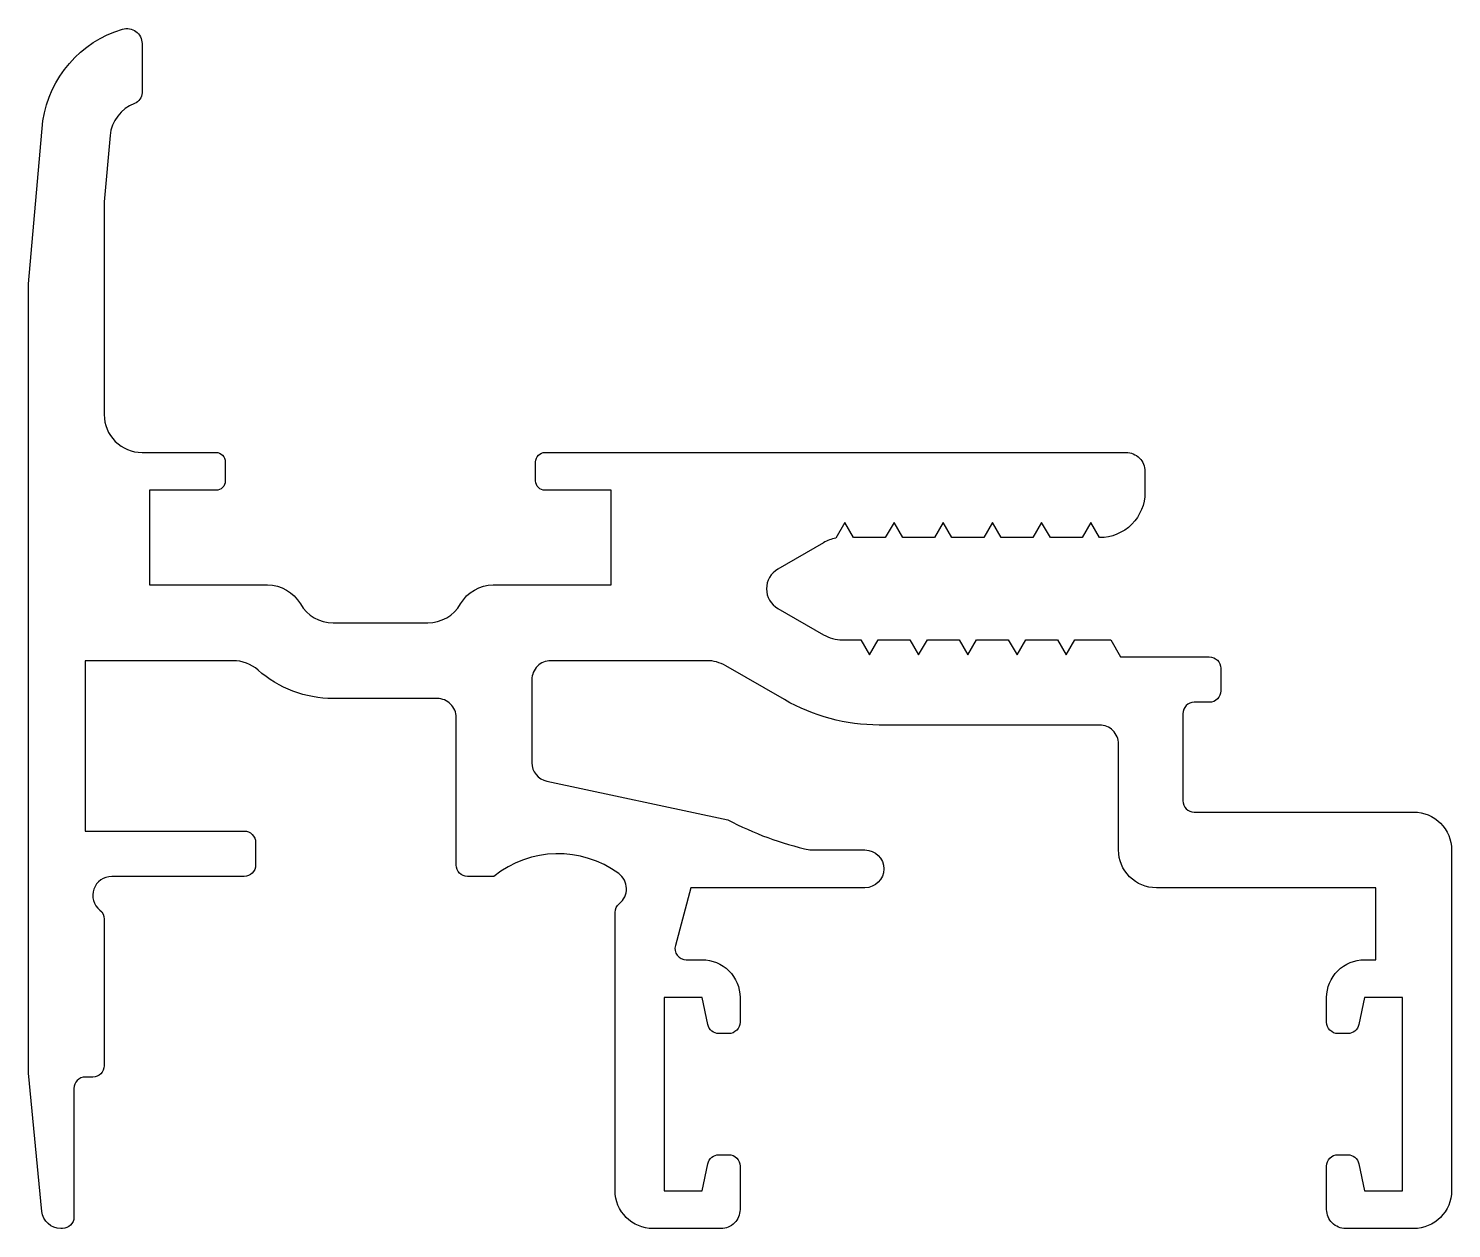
# Model space of a CAD drawing. Extents: x 156.8 to 194.4, y 212.6 to 244.3.
import ezdxf

# ---------------------------------------------------------------- set-up
doc = ezdxf.new("R2010")
doc.units = 0
doc.layers.add('ANA', color=220, linetype='CONTINUOUS')

msp = doc.modelspace()

# ---------------------------------------------------------------- linework, layer by layer
at = {"layer": 'ANA'}
msp.add_lwpolyline([(170.613, 227.588, 0.414214), (170.113, 227.088), (170.113, 224.893, 0.354119), (170.509, 224.404), (175.288, 223.388, 0.068255), (177.455, 222.588), (178.913, 222.588, -1), (178.913, 221.588), (174.313, 221.588), (173.905, 220.065, 0.493145), (174.194, 219.688), (174.613, 219.688, -0.414214), (175.613, 218.688), (175.613, 218.038, -0.414214), (175.313, 217.738), (175.056, 217.738, -0.354665), (174.762, 217.976), (174.613, 218.688), (173.613, 218.688), (173.613, 213.588), (174.613, 213.588), (174.762, 214.3, -0.354665), (175.056, 214.538), (175.313, 214.538, -0.414214), (175.613, 214.238), (175.613, 213.088, -0.414214), (175.113, 212.588), (173.313, 212.588, -0.414214), (172.313, 213.588), (172.313, 220.936, -0.227735), (172.425, 221.17, 0.493064), (172.409, 221.963, 0.340794), (169.112, 221.888), (168.413, 221.888, -0.414214), (168.113, 222.188), (168.113, 226.088, 0.414214), (167.613, 226.588), (164.863, 226.588, -0.182676), (162.878, 227.338, 0.182676), (162.217, 227.588), (158.313, 227.588), (158.313, 223.088), (162.513, 223.088, -0.414214), (162.813, 222.788), (162.813, 222.188, -0.414214), (162.513, 221.888), (159.013, 221.888, 0.708812), (158.7, 220.997, -0.227735), (158.813, 220.763), (158.813, 216.888, -0.414214), (158.513, 216.588), (158.313, 216.588, 0.414214), (158.013, 216.288), (158.013, 212.888, -0.414214), (157.713, 212.588), (157.666, 212.588, -0.386029), (157.169, 213.039), (156.813, 216.691), (156.813, 237.54), (157.196, 241.85, -0.289544), (159.297, 244.271, -0.502634), (159.813, 243.888), (159.813, 242.588, -0.313754), (159.617, 242.306, 0.289564), (158.968, 241.457), (158.813, 239.709), (158.813, 234.088, 0.414214), (159.813, 233.088), (161.763, 233.088, -0.414214), (162.013, 232.838), (162.013, 232.338, -0.414214), (161.763, 232.088), (160.013, 232.088), (160.013, 229.588), (163.131, 229.588, -0.267949), (163.997, 229.088, 0.267949), (164.863, 228.588), (167.363, 228.588, 0.267949), (168.229, 229.088, -0.267949), (169.095, 229.588), (172.213, 229.588), (172.213, 232.088), (170.463, 232.088, -0.414214), (170.213, 232.338), (170.213, 232.838, -0.414214), (170.463, 233.088), (185.813, 233.088, -0.414214), (186.313, 232.588), (186.313, 232.038, -0.414214), (185.113, 230.838), (184.882, 231.238), (184.651, 230.838), (183.813, 230.838), (183.582, 231.238), (183.351, 230.838), (182.513, 230.838), (182.282, 231.238), (182.051, 230.838), (181.213, 230.838), (180.982, 231.238), (180.751, 230.838), (179.913, 230.838), (179.682, 231.238), (179.451, 230.838), (178.613, 230.838), (178.382, 231.238), (178.142, 230.822, 0.08657), (177.819, 230.704), (176.613, 230.007, 0.57735), (176.613, 228.968), (177.819, 228.272, 0.131652), (178.319, 228.138), (178.801, 228.138), (179.032, 227.738), (179.263, 228.138), (180.101, 228.138), (180.332, 227.738), (180.563, 228.138), (181.401, 228.138), (181.632, 227.738), (181.863, 228.138), (182.701, 228.138), (182.932, 227.738), (183.163, 228.138), (184.001, 228.138), (184.232, 227.738), (184.463, 228.138), (185.41, 228.138), (185.669, 227.688), (188.013, 227.688, -0.414214), (188.313, 227.388), (188.313, 226.788, -0.414214), (188.013, 226.488), (187.613, 226.488, 0.414214), (187.313, 226.188), (187.313, 223.888, 0.414214), (187.613, 223.588), (193.413, 223.588, -0.414214), (194.413, 222.588), (194.413, 213.588, -0.414214), (193.413, 212.588), (191.613, 212.588, -0.414214), (191.113, 213.088), (191.113, 214.238, -0.414214), (191.413, 214.538), (191.669, 214.538, -0.354665), (191.963, 214.3), (192.113, 213.588), (193.113, 213.588), (193.113, 218.688), (192.113, 218.688), (191.963, 217.976, -0.354665), (191.669, 217.738), (191.413, 217.738, -0.414214), (191.113, 218.038), (191.113, 218.688, -0.414214), (192.113, 219.688), (192.413, 219.688), (192.413, 221.588), (186.613, 221.588, -0.414214), (185.613, 222.588), (185.613, 225.388, 0.414214), (185.113, 225.888), (179.288, 225.888, -0.131652), (176.788, 226.558), (175.236, 227.454, 0.131652), (174.736, 227.588)], format="xyb", close=True, dxfattribs=at)

doc.saveas('drawing.dxf')
